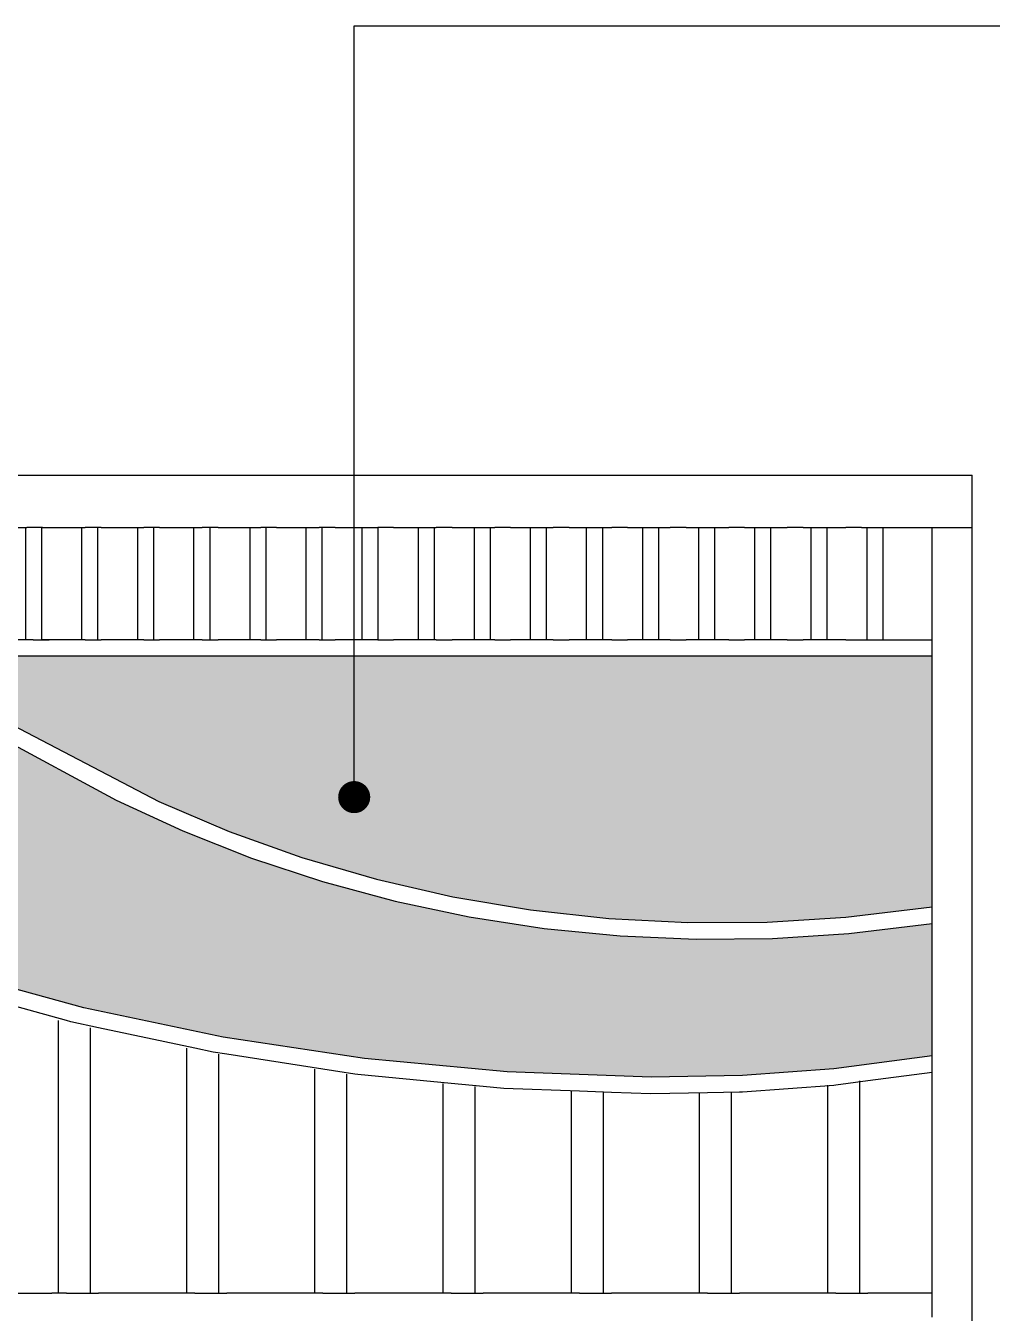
# Model space of a CAD drawing. Extents: x 396092 to 455492, y 17293 to 132793.
# Drawn here: x 413857 to 415063, y 45406 to 47012 of the extents above; entities that cross this region are included whole.
import ezdxf

# ---------------------------------------------------------------- set-up
doc = ezdxf.new("R2010")
doc.units = 0
doc.header["$LTSCALE"] = 1000
doc.header["$MEASUREMENT"] = 0
doc.layers.add('DIM_LEAD', color=3, linetype='Continuous')
doc.layers.add('MU', color=34, linetype='Continuous')
pattern_1 = [(0, (0, 0), (0, 32.99556), [19.05, -38.1]), (120, (0, 0), (-28.5749932, -16.49778), [19.05, -38.1]), (60, (19.05, 0), (-28.5749932, 16.49778), [19.05, -38.1])]

msp = doc.modelspace()

# ---------------------------------------------------------------- hatches: boundary and pattern name
h = msp.add_hatch()
h.set_pattern_fill('HEX', color=8, scale=20)
h.set_pattern_definition(pattern_1)
h.paths.add_polyline_path([(406677.7, 45542.5), (406677.7, 45430.8), (406829.3, 45430.8)])
h.paths.add_polyline_path([(408300.3, 46028.9), (408737.7, 46225.8), (408728.6, 46225.8), (408695.5, 46225.8), (406724.6, 46225.8), (406690.7, 46225.8), (407108.2, 46033.8), (407186.8, 46003.1), (407267.7, 45976.7), (407350.5, 45954.8), (407434.9, 45937.5), (407520.5, 45924.8), (407609.1, 45916.7), (407698.1, 45913.5), (407787.2, 45915.3), (407876, 45922.1), (407963.9, 45933.9), (408050.8, 45950.5), (408136, 45972), (408219.3, 45998.1)])
h.paths.add_polyline_path([(408199, 45860), (408318.5, 45892.4), (408434.9, 45931.8), (408547.6, 45978), (409030.4, 46225.8), (409013.6, 46225.8), (408779.9, 46225.8), (408322.7, 46015.1), (408239.3, 45982.7), (408153.3, 45955.1), (408065.3, 45932.4), (407975.6, 45914.7), (407884.6, 45902.2), (407792.9, 45894.9), (407700.7, 45892.8), (407608.5, 45896), (407516.9, 45904.3), (407427.8, 45917.6), (407340, 45935.8), (407253.9, 45958.8), (407169.9, 45986.6), (407088.3, 46019), (406677.7, 46211.3), (406677.7, 46134), (406895.3, 46007.1), (406988.7, 45960.6), (407085.8, 45919.8), (407186.2, 45884.8), (407289.4, 45855.8), (407394.8, 45833.1), (407501.9, 45816.6), (407610.2, 45806.6), (407719.1, 45803), (407828, 45805.9), (407953.2, 45816.6), (408077, 45834.7)])
h.paths.add_polyline_path([(409427.7, 45828.5), (409128.7, 45765.6), (408992.3, 45728.3), (408859.4, 45683.3), (408730.5, 45630.7), (408606.5, 45570.9), (408357.5, 45430.8), (409427.7, 45430.8)])
h.paths.add_polyline_path([(410501, 45592.2), (410440.8, 45631.7), (410377.5, 45667.8), (410311.5, 45700.4), (410243.1, 45729.4), (410172.5, 45754.6), (410100, 45775.9), (410026, 45793.2), (409950.8, 45806.5), (409874.7, 45815.6), (409798, 45820.6), (409721.1, 45821.4), (409644.3, 45818.1), (409577.7, 45811.5), (409577.7, 45430.8), (410696.9, 45430.8), (410558, 45549.5)])
h.paths.add_polyline_path([(410910.4, 46043), (410589.5, 46225.8), (410586.2, 46225.8), (410354.8, 46225.8), (410755.1, 45990.2), (410875.9, 45929.9), (410994.8, 45880), (411117.8, 45837.2), (411244.2, 45801.8), (411373.2, 45773.8), (411504.4, 45753.6), (411637, 45741.1), (411770.3, 45736.5), (411903.7, 45739.7), (412036.4, 45750.8), (412327.7, 45792.6), (412327.7, 45975.3), (412078.6, 45906.4), (411987.5, 45886.7), (411895, 45872.1), (411801.5, 45862.5), (411708.2, 45858.1), (411614.8, 45858.9), (411521.7, 45864.7), (411429.2, 45875.5), (411337.8, 45891.4), (411247.8, 45912.3), (411159.7, 45938), (411073.9, 45968.4), (410990.7, 46003.5)])
h.paths.add_polyline_path([(412327.7, 46225.8), (410618.9, 46225.8), (410962.7, 46040.5), (411047.6, 46002), (411135.6, 45968.4), (411226.1, 45939.9), (411318.9, 45916.7), (411413.3, 45898.9), (411509.1, 45886.6), (411605.6, 45879.9), (411702.5, 45878.7), (411799.3, 45883.1), (411893.4, 45892.8), (411986.5, 45907.7), (412078.1, 45927.9), (412327.7, 45998.2)])
h.paths.add_polyline_path([(413553.7, 45578.2), (413467.1, 45623.8), (413377, 45664.5), (413283.8, 45699.9), (413187.9, 45730.1), (413089.7, 45754.9), (412989.7, 45774), (412888.3, 45787.5), (412786.1, 45795.3), (412527.7, 45800.5), (412527.7, 45791.6), (412527.7, 45430.8), (413795.6, 45430.8)])
h.paths.add_polyline_path([(414987.7, 46225.8), (414977.9, 46225.8), (413674.9, 46225.8), (414022.9, 46044), (414110.6, 46006.6), (414201.3, 45974.2), (414294.4, 45947), (414389.6, 45925.3), (414486.4, 45909), (414584.3, 45898.3), (414682.9, 45893.1), (414781.7, 45893.7), (414880.1, 45899.8), (414987.7, 45912.7)])
h = msp.add_hatch()
h.set_pattern_fill('HEX', color=8, scale=20)
h.set_pattern_definition(pattern_1)
h.paths.add_polyline_path([(414227, 45944.1), (414138.5, 45973.3), (414052.6, 46007.3), (413969.5, 46045.9), (413635.1, 46225.8), (413630.9, 46225.8), (412878.5, 46225.8), (412862, 46225.8), (413431.2, 45954.3), (413592.4, 45889.1), (413758.6, 45833.2), (413929, 45786.8), (414102.8, 45750.2), (414279.3, 45723.4), (414457.6, 45706.7), (414636.9, 45700.1), (414751.2, 45702.2), (414865, 45710.8), (414987.7, 45727), (414987.7, 45891.8), (414883.6, 45879.3), (414788.6, 45873.2), (414693.3, 45872.3), (414598.2, 45876.5), (414503.6, 45885.8), (414409.9, 45900.2), (414317.6, 45919.7)])
h.paths.add_polyline_path([(415786.5, 46225.8), (415771.1, 46225.8), (415137.7, 46225.8), (415137.7, 45931.9), (415187.4, 45943.3), (415258.9, 45963.3), (415328.7, 45987.2), (415396.3, 46014.8), (415461.7, 46046)])
h.paths.add_polyline_path([(415768.6, 46010.4), (416069, 46225.8), (415826.7, 46225.8), (415480.9, 46031.6), (415412.8, 45998.7), (415342.2, 45969.6), (415269.4, 45944.5), (415194.7, 45923.6), (415137.7, 45910.5), (415137.7, 45746.8), (415243.3, 45772.6), (415356.1, 45807.6), (415465.5, 45849.1), (415571.1, 45896.9), (415672.3, 45950.7)])
h.paths.add_polyline_path([(417602.7, 45691.3), (417343.8, 45769.8), (417240.4, 45794.2), (417160.1, 45808.2), (417078.7, 45817.6), (416996.8, 45822.3), (416914.7, 45822.4), (416832.7, 45817.9), (416751.4, 45808.6), (416671, 45794.8), (416591.9, 45776.5), (416510.4, 45752.1), (416431.4, 45722.8), (416355.3, 45688.6), (416282.6, 45649.7), (415934.9, 45430.8), (417592.9, 45430.8), (417602.7, 45430.8)])
h.paths.add_polyline_path([(417752.7, 45542.5), (417752.7, 45430.8), (417904.3, 45430.8)])
h.paths.add_polyline_path([(419812.7, 46225.8), (419803.6, 46225.8), (419770.5, 46225.8), (417799.6, 46225.8), (417765.7, 46225.8), (418183.2, 46033.8), (418261.8, 46003.1), (418342.7, 45976.7), (418425.5, 45954.8), (418509.9, 45937.5), (418595.5, 45924.8), (418684.1, 45916.7), (418773.1, 45913.5), (418862.2, 45915.3), (418951, 45922.1), (419038.9, 45933.9), (419125.8, 45950.5), (419211, 45972), (419294.3, 45998.1), (419375.3, 46028.9)])
h.paths.add_polyline_path([(418683.5, 45896), (418591.9, 45904.3), (418502.8, 45917.6), (418415, 45935.8), (418328.9, 45958.8), (418244.9, 45986.6), (418163.3, 46019), (417752.7, 46211.3), (417752.7, 46134), (417970.3, 46007.1), (418063.6, 45960.6), (418160.8, 45919.8), (418261.2, 45884.8), (418364.4, 45855.8), (418469.8, 45833.1), (418576.9, 45816.6), (418685.2, 45806.6), (418794.1, 45803), (418903, 45805.9), (419028.2, 45816.6), (419152, 45834.7), (419274, 45860), (419393.5, 45892.4), (419509.9, 45931.8), (419622.6, 45978), (419731, 46030.7), (420074, 46225.8), (419854.9, 46225.8), (419397.7, 46015.1), (419314.3, 45982.7), (419228.3, 45955.1), (419140.3, 45932.4), (419050.6, 45914.7), (418959.6, 45902.2), (418867.8, 45894.9), (418775.7, 45892.8)])
h.paths.add_polyline_path([(420212.7, 45777.6), (419934.4, 45683.3), (419805.5, 45630.7), (419681.5, 45570.9), (419432.5, 45430.8), (420202.9, 45430.8), (420212.7, 45430.8)])
h.paths.add_polyline_path([(421151, 45592.2), (421090.8, 45631.7), (421027.5, 45667.8), (420961.5, 45700.4), (420893.1, 45729.4), (420822.5, 45754.6), (420750, 45775.9), (420676, 45793.2), (420600.8, 45806.5), (420362.7, 45835.1), (420362.7, 45832.4), (420362.7, 45811.5), (420362.7, 45430.8), (421346.9, 45430.8), (421208, 45549.5)])
h.paths.add_polyline_path([(421987.8, 45891.4), (421897.8, 45912.3), (421809.7, 45938), (421723.9, 45968.4), (421640.7, 46003.5), (421560.4, 46043), (421239.5, 46225.8), (421236.2, 46225.8), (421004.7, 46225.8), (421405.1, 45990.2), (421525.9, 45929.9), (421644.8, 45880), (421767.8, 45837.2), (421894.2, 45801.8), (422023.2, 45773.8), (422154.4, 45753.6), (422287, 45741.1), (422420.3, 45736.5), (422553.7, 45739.7), (422686.4, 45750.8), (422827.7, 45771), (422827.7, 45933.8), (422728.6, 45906.4), (422637.5, 45886.7), (422545, 45872.1), (422451.5, 45862.5), (422358.2, 45858.1), (422264.8, 45858.9), (422171.7, 45864.7), (422079.2, 45875.5)])
h.paths.add_polyline_path([(422827.7, 46225.8), (422817.9, 46225.8), (421286.5, 46225.8), (421612.7, 46040.5), (421697.6, 46002), (421785.5, 45968.4), (421876.1, 45939.9), (421968.9, 45916.7), (422063.3, 45898.9), (422159.1, 45886.6), (422255.6, 45879.9), (422352.5, 45878.7), (422449.3, 45883.1), (422543.4, 45892.8), (422636.5, 45907.7), (422728.1, 45927.9), (422827.7, 45955.9)])
h.paths.add_polyline_path([(424017, 45664.5), (423923.8, 45699.9), (423827.9, 45730.1), (423729.7, 45754.9), (423629.7, 45774), (423528.3, 45787.5), (423426.1, 45795.3), (423323.5, 45797.4), (423220.9, 45793.7), (423118.9, 45784.2), (423027.7, 45770.5), (423027.7, 45430.8), (424435.6, 45430.8), (424193.7, 45578.2), (424107.1, 45623.8)])
h.paths.add_polyline_path([(425238.2, 45876.5), (425143.6, 45885.8), (425049.9, 45900.2), (424957.6, 45919.7), (424867, 45944.1), (424778.5, 45973.3), (424692.6, 46007.3), (424609.5, 46045.9), (424275.1, 46225.8), (424270.9, 46225.8), (423518.5, 46225.8), (423502, 46225.8), (424071.2, 45954.3), (424232.4, 45889.1), (424398.6, 45833.2), (424569, 45786.8), (424742.8, 45750.2), (424919.3, 45723.4), (425097.6, 45706.7), (425276.9, 45700.1), (425391.2, 45702.2), (425505, 45710.8), (425777.7, 45746.7), (425777.7, 45909.6), (425523.6, 45879.3), (425428.6, 45873.2), (425333.3, 45872.3)])
h.paths.add_polyline_path([(425777.7, 46225.8), (424301.1, 46225.8), (424662.9, 46044), (424750.6, 46006.6), (424841.3, 45974.2), (424934.4, 45947), (425029.6, 45925.3), (425126.4, 45909), (425224.3, 45898.3), (425322.9, 45893.1), (425421.7, 45893.7), (425520.2, 45899.8), (425777.7, 45930.8)])
h.paths.add_polyline_path([(426558.6, 46010.4), (426859.1, 46225.8), (426616.7, 46225.8), (426270.9, 46031.6), (426202.8, 45998.7), (426132.2, 45969.6), (426059.4, 45944.5), (425984.7, 45923.6), (425927.7, 45910.5), (425927.7, 45746.8), (426033.3, 45772.6), (426146.1, 45807.6), (426255.5, 45849.1), (426361.1, 45896.9), (426462.3, 45950.7)])
h.paths.add_polyline_path([(426576.5, 46225.8), (426561.1, 46225.8), (425927.7, 46225.8), (425927.7, 45931.9), (425977.4, 45943.3), (426048.9, 45963.3), (426118.7, 45987.2), (426186.4, 46014.8), (426251.7, 46046)])
h.paths.add_polyline_path([(428427.3, 45660.3), (428332.8, 45702.6), (428234.8, 45739.2), (428133.8, 45769.8), (428030.4, 45794.2), (427950.1, 45808.2), (427868.7, 45817.6), (427786.8, 45822.3), (427704.7, 45822.4), (427622.7, 45817.9), (427541.4, 45808.6), (427461, 45794.8), (427381.9, 45776.5), (427300.4, 45752.1), (427221.4, 45722.8), (427145.3, 45688.6), (427072.6, 45649.7), (426724.9, 45430.8), (428677.7, 45430.8), (428677.7, 45527.8)])
h.paths.add_polyline_path([(428827.7, 45542.5), (428827.7, 45430.8), (428979.3, 45430.8)])
h.paths.add_polyline_path([(430887.7, 46225.8), (430878.6, 46225.8), (430845.5, 46225.8), (428874.6, 46225.8), (428840.7, 46225.8), (429258.2, 46033.8), (429336.8, 46003.1), (429417.7, 45976.7), (429500.5, 45954.8), (429584.9, 45937.5), (429670.5, 45924.8), (429759.1, 45916.7), (429848.1, 45913.5), (429937.2, 45915.3), (430026, 45922.1), (430113.9, 45933.9), (430200.8, 45950.5), (430286, 45972), (430369.3, 45998.1), (430450.3, 46028.9)])
h.paths.add_polyline_path([(430468.5, 45892.4), (430584.9, 45931.8), (430697.6, 45978), (430806, 46030.7), (431149, 46225.8), (430929.9, 46225.8), (430472.7, 46015.1), (430389.3, 45982.7), (430303.3, 45955.1), (430215.3, 45932.4), (430125.6, 45914.7), (430034.6, 45902.2), (429942.9, 45894.9), (429850.7, 45892.8), (429758.5, 45896), (429666.9, 45904.3), (429577.8, 45917.6), (429490, 45935.8), (429403.9, 45958.8), (429319.9, 45986.6), (429238.3, 46019), (428827.7, 46211.3), (428827.7, 46134), (429045.3, 46007.1), (429138.7, 45960.6), (429235.8, 45919.8), (429336.2, 45884.8), (429439.4, 45855.8), (429544.8, 45833.1), (429651.9, 45816.6), (429760.2, 45806.6), (429869.1, 45803), (429978, 45805.9), (430103.2, 45816.6), (430227, 45834.7), (430349, 45860)])
h.paths.add_polyline_path([(431577.7, 45828.5), (431278.7, 45765.6), (431142.3, 45728.3), (431009.4, 45683.3), (430880.5, 45630.7), (430756.5, 45570.9), (430507.5, 45430.8), (431577.7, 45430.8)])

# ---------------------------------------------------------------- linework, layer by layer
at = {"layer": 'DIM_LEAD'}
for p, q in [((414266.5, 46049.5), (414266.5, 47011.6)), ((414266.5, 47011.6), (416267.3, 47011.6))]:
    msp.add_line(p, q, dxfattribs=at)
at = {"layer": 'DIM_LEAD', "const_width": 20}
msp.add_lwpolyline([(414266.5, 46039.5, 1), (414266.5, 46059.5, 1)], format="xyb", close=True, dxfattribs=at)
at = {"layer": 'MU', "color": 37}
for p, q in [((412477.7, 46451.2), (415037.7, 46451.2)), ((415037.7, 45350.8), (415037.7, 46451.2)), ((413804.7, 46385.8), (413857.9, 46385.8)), ((413877.7, 46385.8), (413857.9, 46385.8)), ((413877.7, 46385.8), (413930.9, 46385.8)), ((413950.7, 46385.8), (413930.9, 46385.8)), ((413950.7, 46385.8), (414003.9, 46385.8)), ((414023.7, 46385.8), (414003.9, 46385.8)), ((414023.7, 46385.8), (414076.9, 46385.8)), ((414096.7, 46385.8), (414076.9, 46385.8)), ((414096.7, 46385.8), (414149.9, 46385.8)), ((414169.7, 46385.8), (414149.9, 46385.8)), ((414169.7, 46385.8), (414222.9, 46385.8)), ((414242.7, 46385.8), (414222.9, 46385.8)), ((414242.7, 46385.8), (414295.9, 46385.8)), ((414315.7, 46385.8), (414295.9, 46385.8)), ((414315.7, 46385.8), (414368.9, 46385.8)), ((414388.7, 46385.8), (414368.9, 46385.8)), ((414388.7, 46385.8), (414441.9, 46385.8)), ((414461.7, 46385.8), (414441.9, 46385.8)), ((414461.7, 46385.8), (414514.9, 46385.8)), ((414534.7, 46385.8), (414514.9, 46385.8)), ((414534.7, 46385.8), (414587.9, 46385.8)), ((414607.7, 46385.8), (414587.9, 46385.8)), ((414607.7, 46385.8), (414660.9, 46385.8)), ((414680.7, 46385.8), (414660.9, 46385.8)), ((414680.7, 46385.8), (414733.9, 46385.8)), ((414753.7, 46385.8), (414733.9, 46385.8)), ((414753.7, 46385.8), (414806.9, 46385.8)), ((414826.7, 46385.8), (414806.9, 46385.8)), ((414826.7, 46385.8), (414879.9, 46385.8)), ((414899.7, 46385.8), (414879.9, 46385.8)), ((414899.7, 46385.8), (415037.7, 46385.8)), ((414987.7, 45410.8), (414987.7, 46385.8)), ((414987.7, 46245.8), (414987.7, 46385.8)), ((413865.9, 46245.8), (413804.7, 46245.8)), ((413865.9, 46245.8), (413885.7, 46245.8)), ((413930.9, 46245.8), (413877.7, 46245.8)), ((413930.9, 46245.8), (413950.7, 46245.8)), ((414003.9, 46245.8), (413950.7, 46245.8)), ((414003.9, 46245.8), (414023.7, 46245.8)), ((414076.9, 46245.8), (414023.7, 46245.8)), ((414076.9, 46245.8), (414096.7, 46245.8)), ((414149.9, 46245.8), (414096.7, 46245.8)), ((414149.9, 46245.8), (414169.7, 46245.8)), ((414222.9, 46245.8), (414169.7, 46245.8)), ((414222.9, 46245.8), (414242.7, 46245.8)), ((414295.9, 46245.8), (414242.7, 46245.8)), ((414295.9, 46245.8), (414315.7, 46245.8)), ((414368.9, 46245.8), (414315.7, 46245.8)), ((414368.9, 46245.8), (414388.7, 46245.8)), ((414441.9, 46245.8), (414388.7, 46245.8)), ((414441.9, 46245.8), (414461.7, 46245.8)), ((414514.9, 46245.8), (414461.7, 46245.8)), ((414514.9, 46245.8), (414534.7, 46245.8)), ((414587.9, 46245.8), (414534.7, 46245.8)), ((414587.9, 46245.8), (414607.7, 46245.8)), ((414660.9, 46245.8), (414607.7, 46245.8)), ((414660.9, 46245.8), (414680.7, 46245.8)), ((414733.9, 46245.8), (414680.7, 46245.8)), ((414733.9, 46245.8), (414753.7, 46245.8)), ((414806.9, 46245.8), (414753.7, 46245.8)), ((414806.9, 46245.8), (414826.7, 46245.8)), ((414879.9, 46245.8), (414826.7, 46245.8)), ((414879.9, 46245.8), (414899.7, 46245.8)), ((414899.7, 46245.8), (414987.7, 46245.8)), ((414987.7, 46225.8), (414987.7, 46245.8)), ((413635.1, 46225.8), (413969.5, 46045.9)), ((413664.5, 46225.8), (414977.9, 46225.8)), ((413674.9, 46225.8), (414022.9, 46044)), ((414977.9, 46225.8), (414987.7, 46225.8)), ((413969.5, 46045.9), (414052.6, 46007.3)), ((414022.9, 46044), (414110.6, 46006.6)), ((414052.6, 46007.3), (414138.5, 45973.3)), ((414110.6, 46006.6), (414201.3, 45974.2)), ((414138.5, 45973.3), (414227, 45944.1)), ((414201.3, 45974.2), (414294.4, 45947)), ((414227, 45944.1), (414317.6, 45919.7)), ((414294.4, 45947), (414389.6, 45925.3)), ((414317.6, 45919.7), (414409.9, 45900.2)), ((414389.6, 45925.3), (414486.4, 45909)), ((414880.1, 45899.8), (414987.7, 45912.7)), ((414409.9, 45900.2), (414503.6, 45885.8)), ((414486.4, 45909), (414584.3, 45898.3)), ((414584.3, 45898.3), (414682.9, 45893.1)), ((414781.7, 45893.7), (414880.1, 45899.8)), ((414503.6, 45885.8), (414598.2, 45876.5)), ((414682.9, 45893.1), (414781.7, 45893.7)), ((414788.6, 45873.2), (414883.6, 45879.3)), ((414883.6, 45879.3), (414987.7, 45891.8)), ((414598.2, 45876.5), (414693.3, 45872.3)), ((414693.3, 45872.3), (414788.6, 45873.2)), ((413929, 45786.8), (413758.6, 45833.2)), ((413907.5, 45770.7), (413787.5, 45803.8)), ((414102.8, 45750.2), (413929, 45786.8)), ((413897.5, 45430.8), (413897.5, 45770.7)), ((413912.9, 45769.2), (413907.5, 45770.7)), ((413947.5, 45761.8), (413912.9, 45769.2)), ((413937.5, 45430.8), (413937.5, 45761.8)), ((414067.5, 45736.2), (413947.5, 45761.8)), ((414279.3, 45723.4), (414102.8, 45750.2)), ((414057.5, 45430.8), (414057.5, 45736.2)), ((414090.6, 45731.3), (414067.5, 45736.2)), ((414107.5, 45728.7), (414090.6, 45731.3)), ((414097.5, 45430.8), (414097.5, 45728.7)), ((414227.5, 45710.2), (414107.5, 45728.7)), ((414457.6, 45706.7), (414279.3, 45723.4)), ((414987.7, 45727), (414865, 45710.8)), ((414217.5, 45430.8), (414217.5, 45710.2)), ((414267.5, 45704.1), (414227.5, 45710.2)), ((414257.5, 45430.8), (414257.5, 45704.1)), ((414271, 45703.6), (414267.5, 45704.1)), ((414387.5, 45692.5), (414271, 45703.6)), ((414636.9, 45700.1), (414457.6, 45706.7)), ((414751.2, 45702.2), (414636.9, 45700.1)), ((414865, 45710.8), (414751.2, 45702.2)), ((414987.7, 45705.9), (414907.5, 45695.5)), ((414377.5, 45430.8), (414377.5, 45692.5)), ((414427.5, 45688.7), (414387.5, 45692.5)), ((414417.5, 45430.8), (414417.5, 45688.7)), ((414453.3, 45686.2), (414427.5, 45688.7)), ((414547.5, 45682.7), (414453.3, 45686.2)), ((414864.9, 45690), (414751, 45681.5)), ((414857.5, 45430.8), (414857.5, 45690.3)), ((414867.5, 45690.3), (414864.9, 45690)), ((414907.5, 45695.5), (414867.5, 45690.3)), ((414897.5, 45430.8), (414897.5, 45695.5)), ((414537.5, 45430.8), (414537.5, 45682.7)), ((414587.5, 45681.2), (414547.5, 45682.7)), ((414577.5, 45430.8), (414577.5, 45681.2)), ((414636.6, 45679.4), (414587.5, 45681.2)), ((414707.5, 45680.7), (414636.6, 45679.4)), ((414697.5, 45430.8), (414697.5, 45680.7)), ((414747.5, 45681.5), (414707.5, 45680.7)), ((414737.5, 45430.8), (414737.5, 45681.5)), ((414751, 45681.5), (414747.5, 45681.5)), ((412527.7, 45430.8), (413856.7, 45430.8)), ((413856.7, 45430.8), (413889.1, 45430.8)), ((413907.5, 45430.8), (413889.1, 45430.8)), ((413907.5, 45430.8), (413947.5, 45430.8)), ((414067.5, 45430.8), (413947.5, 45430.8)), ((414067.5, 45430.8), (414107.5, 45430.8)), ((414227.5, 45430.8), (414107.5, 45430.8)), ((414227.5, 45430.8), (414267.5, 45430.8)), ((414387.5, 45430.8), (414267.5, 45430.8)), ((414387.5, 45430.8), (414427.5, 45430.8)), ((414547.5, 45430.8), (414427.5, 45430.8)), ((414547.5, 45430.8), (414587.5, 45430.8)), ((414707.5, 45430.8), (414587.5, 45430.8)), ((414707.5, 45430.8), (414747.5, 45430.8)), ((414867.5, 45430.8), (414747.5, 45430.8)), ((414867.5, 45430.8), (414907.5, 45430.8)), ((414987.7, 45430.8), (414907.5, 45430.8)), ((414987.7, 45400.8), (414987.7, 45430.8))]:
    msp.add_line(p, q, dxfattribs=at)
for points in [[(413856.6, 46245.8), (413856.6, 46385.6)], [(413876.6, 46245.8), (413876.6, 46385.6)], [(413926.6, 46245.8), (413926.6, 46385.6)], [(413946.6, 46245.8), (413946.6, 46385.6)], [(413996.6, 46245.8), (413996.6, 46385.6)], [(414016.6, 46245.8), (414016.6, 46385.6)], [(414066.6, 46245.8), (414066.6, 46385.6)], [(414086.6, 46245.8), (414086.6, 46385.6)], [(414136.6, 46245.8), (414136.6, 46385.6)], [(414156.6, 46245.8), (414156.6, 46385.6)], [(414206.6, 46245.8), (414206.6, 46385.6)], [(414226.6, 46245.8), (414226.6, 46385.6)], [(414276.6, 46245.8), (414276.6, 46385.6)], [(414296.6, 46245.8), (414296.6, 46385.6)], [(414346.6, 46245.8), (414346.6, 46385.6)], [(414366.6, 46245.8), (414366.6, 46385.6)], [(414416.6, 46245.8), (414416.6, 46385.6)], [(414436.6, 46245.8), (414436.6, 46385.6)], [(414486.6, 46245.8), (414486.6, 46385.6)], [(414506.6, 46245.8), (414506.6, 46385.6)], [(414556.6, 46245.8), (414556.6, 46385.6)], [(414576.6, 46245.8), (414576.6, 46385.6)], [(414626.6, 46245.8), (414626.6, 46385.6)], [(414646.6, 46245.8), (414646.6, 46385.6)], [(414696.6, 46245.8), (414696.6, 46385.6)], [(414716.6, 46245.8), (414716.6, 46385.6)], [(414766.6, 46245.8), (414766.6, 46385.6)], [(414786.6, 46245.8), (414786.6, 46385.6)], [(414836.6, 46245.8), (414836.6, 46385.6)], [(414856.6, 46245.8), (414856.6, 46385.6)], [(414906.6, 46245.8), (414906.6, 46385.6)], [(414926.6, 46245.8), (414926.6, 46385.6)]]:
    msp.add_lwpolyline(points, dxfattribs=at)

doc.saveas('drawing.dxf')
